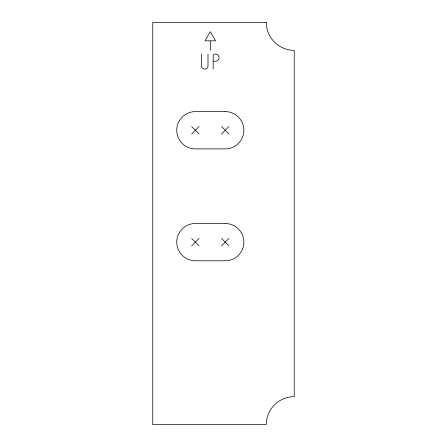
<?xml version="1.0" encoding="UTF-8"?>
<svg xmlns="http://www.w3.org/2000/svg" width="447" height="447" viewBox="0 0 447 447"><rect width="100%" height="100%" fill="white"/><g stroke="black" fill="none" stroke-linecap="round" stroke-linejoin="round"><path stroke-width="0.67" d="M191.651 133.977L199.116 126.518M221.494 133.977L228.953 126.518M191.651 245.884L199.116 238.419M221.494 245.884L228.953 238.419M209.934 40.822L205.022 40.822L210.302 31.676L215.588 40.822L210.302 40.822L210.302 50.327M213.549 61.25L215.471 61.25A3.593 3.593 0 0 0 219.069 57.652A3.593 3.593 0 0 0 215.471 54.059L214.923 54.059A1.749 1.749 0 0 0 213.174 55.802L213.174 68.978M221.494 126.518L228.953 133.977M191.651 126.518L199.116 133.977M221.494 238.419L228.953 245.884M191.651 238.419L199.116 245.884M207.995 54.059L207.995 65.916A3.224 3.224 0 0 1 204.765 69.14A3.224 3.224 0 0 1 201.541 65.916L201.541 54.059M266.256 22.35L152.768 22.35L152.768 424.65L266.256 424.65A27.977 27.977 0 0 1 294.232 396.673L294.232 50.327A27.977 27.977 0 0 1 266.256 22.35M225.227 111.594L195.384 111.594A18.651 18.651 0 0 0 176.733 130.245A18.651 18.651 0 0 0 195.384 148.896L225.227 148.896A18.651 18.651 0 0 0 243.878 130.245A18.651 18.651 0 0 0 225.227 111.594M225.227 223.5L195.384 223.5A18.651 18.651 0 0 0 176.733 242.151A18.651 18.651 0 0 0 195.384 260.802L225.227 260.802A18.651 18.651 0 0 0 243.878 242.151A18.651 18.651 0 0 0 225.227 223.5"/></g></svg>
